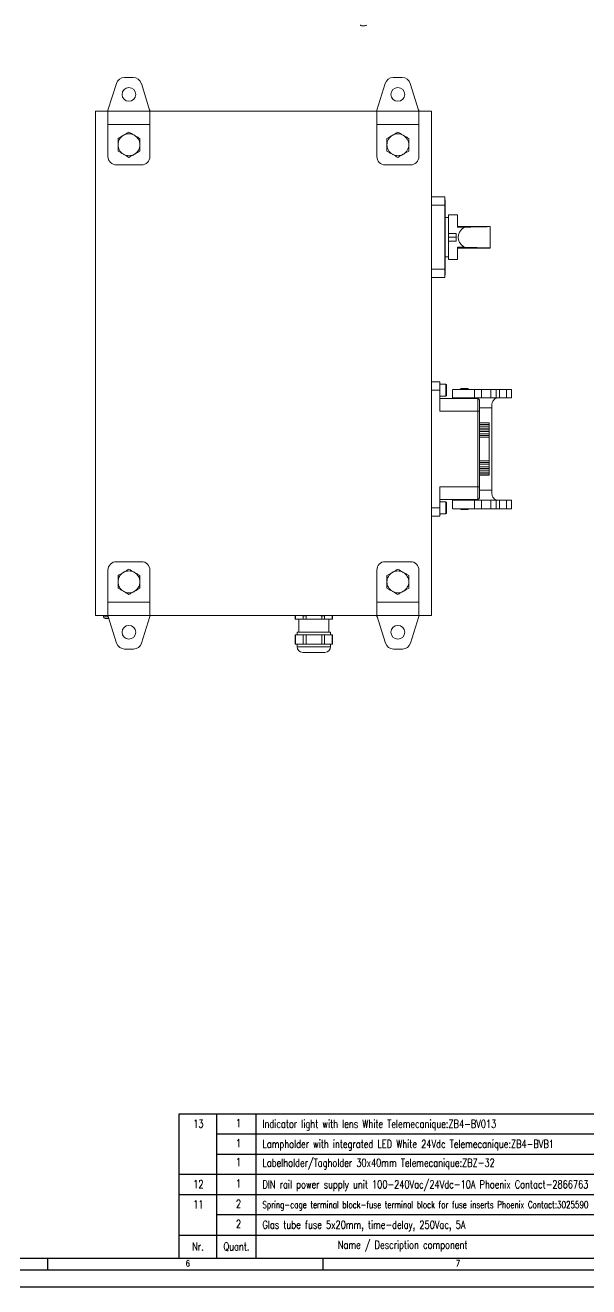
# Model space of a CAD drawing. Extents: x 4137 to 28680, y 2446 to 6814.
# Drawn here: x 6947 to 7283, y 2446 to 3196 of the extents above; entities that cross this region are included whole.
import ezdxf

# ---------------------------------------------------------------- set-up
doc = ezdxf.new("R2010")
doc.units = 0
doc.header["$LTSCALE"] = 0.5
doc.layers.get('0').update_dxf_attribs({"linetype": 'CONTINUOUS'})
doc.layers.add('DIM', color=5, linetype='CONTINUOUS')
doc.styles.get("Standard").update_dxf_attribs({"font": 'simplex.shx'})

msp = doc.modelspace()

# ---------------------------------------------------------------- linework, layer by layer
at = {"color": 7, "linetype": 'Continuous', "lineweight": 15}
for p, q in [((7001.68, 3161.45), (6996.7, 3145.51)), ((7011.77, 3164.96), (7006.46, 3164.96)), ((7021.7, 3144.96), (7016.55, 3161.45)), ((7161.68, 3161.45), (7156.7, 3145.51)), ((7171.77, 3164.96), (7166.46, 3164.96)), ((7181.7, 3144.96), (7176.55, 3161.45)), ((6989.2, 2844.96), (6989.2, 3144.96)), ((6989.2, 3144.96), (6996.7, 3144.96)), ((6996.7, 3145.79), (6996.79, 3145.79)), ((6996.7, 3145.51), (6996.7, 3145.79)), ((6996.7, 3145.51), (6996.7, 3144.96)), ((7021.7, 3144.96), (6996.7, 3144.96)), ((6996.7, 3136.96), (6996.7, 3144.96)), ((7021.44, 3145.79), (7021.7, 3145.79)), ((7021.7, 3144.96), (7021.7, 3145.79)), ((7021.7, 3144.96), (7156.7, 3144.96)), ((7021.7, 3136.96), (7021.7, 3144.96)), ((7156.7, 3145.79), (7156.79, 3145.79)), ((7156.7, 3145.51), (7156.7, 3145.79)), ((7156.7, 3145.51), (7156.7, 3144.96)), ((7181.7, 3144.96), (7156.7, 3144.96)), ((7156.7, 3136.96), (7156.7, 3144.96)), ((7181.44, 3145.79), (7181.7, 3145.79)), ((7181.7, 3144.96), (7181.7, 3145.79)), ((7181.7, 3144.96), (7189.2, 3144.96)), ((7181.7, 3136.96), (7181.7, 3144.96)), ((7189.2, 3144.96), (7189.2, 2844.96)), ((7021.7, 3136.96), (6996.7, 3136.96)), ((6996.7, 3117.96), (6996.7, 3136.96)), ((7021.7, 3117.96), (7021.7, 3136.96)), ((7181.7, 3136.96), (7156.7, 3136.96)), ((7156.7, 3117.96), (7156.7, 3136.96)), ((7181.7, 3117.96), (7181.7, 3136.96)), ((7016.7, 3112.96), (7001.7, 3112.96)), ((7176.7, 3112.96), (7161.7, 3112.96)), ((7197.2, 3093.96), (7189.2, 3093.96)), ((7197.2, 3093.96), (7197.2, 3088.96)), ((7197.3, 3092.26), (7197.2, 3092.26)), ((7197.3, 3088.76), (7197.3, 3092.26)), ((7189.2, 3088.96), (7197.2, 3088.96)), ((7197.2, 3088.96), (7197.2, 3050.96)), ((7197.3, 3088.76), (7197.3, 3051.16)), ((7199.4, 3081.61), (7197.3, 3081.61)), ((7204.6, 3083.26), (7199.4, 3083.26)), ((7199.4, 3083.26), (7199.4, 3072.2)), ((7204.6, 3075.93), (7204.6, 3083.26)), ((7199.4, 3072.2), (7199.4, 3069.96)), ((7199.4, 3072.2), (7203.9, 3072.2)), ((7199.4, 3069.96), (7199.4, 3067.72)), ((7199.4, 3069.96), (7203.9, 3069.96)), ((7203.9, 3072.2), (7203.9, 3069.96)), ((7203.9, 3069.96), (7203.9, 3067.72)), ((7224.2, 3076.43), (7204.6, 3076.43)), ((7204.6, 3075.93), (7208.74, 3075.93)), ((7224.2, 3076.28), (7224.2, 3076.43)), ((7224.2, 3076.28), (7224.2, 3063.64)), ((7203.9, 3067.72), (7199.4, 3067.72)), ((7199.4, 3067.72), (7199.4, 3056.66)), ((7204.6, 3063.99), (7208.74, 3063.99)), ((7204.6, 3056.66), (7204.6, 3063.99)), ((7204.6, 3063.49), (7224.2, 3063.49)), ((7224.2, 3063.64), (7224.2, 3063.49)), ((7197.3, 3058.31), (7199.4, 3058.31)), ((7199.4, 3056.66), (7204.6, 3056.66)), ((7197.2, 3050.96), (7189.2, 3050.96)), ((7197.2, 3050.96), (7197.2, 3045.96)), ((7197.2, 3047.66), (7197.3, 3047.66)), ((7197.3, 3047.66), (7197.3, 3051.16)), ((7189.2, 3045.96), (7197.2, 3045.96)), ((7189.2, 2983.96), (7194.2, 2983.96)), ((7194.2, 2978.96), (7194.2, 2983.96)), ((7197.8, 2982.46), (7194.2, 2982.46)), ((7198.2, 2982.06), (7198.2, 2975.86)), ((7201.8, 2979.47), (7201.8, 2974.46)), ((7206.3, 2979.46), (7206.8, 2979.96)), ((7210.8, 2979.96), (7206.8, 2979.96)), ((7211.3, 2979.46), (7210.79, 2979.97)), ((7214.74, 2974.46), (7214.74, 2979.46)), ((7218.93, 2979.46), (7214.74, 2979.46)), ((7218.93, 2974.46), (7218.93, 2979.46)), ((7224.6, 2979.46), (7218.93, 2979.46)), ((7224.6, 2974.46), (7224.6, 2979.46)), ((7227.6, 2974.46), (7227.6, 2979.46)), ((7229.6, 2974.46), (7229.6, 2979.46)), ((7233.8, 2979.46), (7229.6, 2979.46)), ((7233.8, 2974.46), (7233.8, 2979.46)), ((7236.8, 2974.46), (7236.8, 2979.46)), ((7189.2, 2978.96), (7194.2, 2978.96)), ((7194.2, 2966.46), (7194.2, 2978.96)), ((7194.2, 2975.46), (7197.8, 2975.46)), ((7216.7, 2973.96), (7194.2, 2973.96)), ((7206.3, 2974.46), (7206.3, 2973.96)), ((7211.3, 2973.96), (7211.3, 2974.51)), ((7218.93, 2974.46), (7214.74, 2974.46)), ((7216.7, 2966.46), (7216.7, 2973.96)), ((7224.6, 2974.46), (7218.93, 2974.46)), ((7233.8, 2974.46), (7229.6, 2974.46)), ((7216.7, 2966.46), (7194.2, 2966.46)), ((7216.7, 2921.46), (7216.7, 2966.46)), ((7217.7, 2966.46), (7216.7, 2966.46)), ((7217.7, 2921.46), (7217.7, 2966.46)), ((7225.18, 2970.46), (7225.18, 2968.46)), ((7225.18, 2919.46), (7225.18, 2968.46)), ((7217.7, 2959.46), (7223.59, 2959.46)), ((7223.59, 2958.64), (7223.59, 2959.46)), ((7223.59, 2959.46), (7223.59, 2959.46)), ((7223.59, 2959.46), (7223.59, 2958.49)), ((7223.59, 2956.46), (7223.59, 2957.65)), ((7217.7, 2955.46), (7223.59, 2955.46)), ((7223.59, 2951.96), (7217.7, 2951.96)), ((7223.59, 2950.99), (7217.7, 2950.99)), ((7223.59, 2955.46), (7223.59, 2955.46)), ((7223.59, 2952.96), (7223.59, 2954.46)), ((7223.59, 2951.96), (7223.59, 2951.96)), ((7223.6, 2936.93), (7223.59, 2950.99)), ((7223.6, 2955.53), (7223.6, 2946.96)), ((7223.6, 2945.96), (7223.6, 2945.96)), ((7223.6, 2944.96), (7223.6, 2942.96)), ((7223.6, 2941.96), (7223.6, 2941.96)), ((7217.7, 2936.93), (7223.6, 2936.93)), ((7217.7, 2935.96), (7223.6, 2935.96)), ((7223.6, 2940.96), (7223.6, 2932.39)), ((7223.6, 2935.96), (7223.6, 2935.96)), ((7223.6, 2933.46), (7223.6, 2934.96)), ((7223.6, 2932.46), (7217.7, 2932.46)), ((7217.7, 2928.46), (7223.6, 2928.46)), ((7223.6, 2932.46), (7223.6, 2932.46)), ((7223.6, 2930.27), (7223.6, 2931.46)), ((7223.6, 2929.44), (7223.6, 2928.46)), ((7223.6, 2928.46), (7223.6, 2929.29)), ((7223.6, 2928.46), (7223.6, 2928.46)), ((7194.2, 2921.46), (7216.7, 2921.46)), ((7194.2, 2921.46), (7194.2, 2908.96)), ((7216.7, 2921.46), (7217.7, 2921.46)), ((7216.7, 2913.96), (7216.7, 2921.46)), ((7225.18, 2917.46), (7225.18, 2919.46)), ((7194.2, 2913.96), (7216.7, 2913.96)), ((7194.41, 2913.02), (7194.2, 2913.02)), ((7194.4, 2912.96), (7194.2, 2912.96)), ((7197.8, 2912.46), (7194.2, 2912.46)), ((7194.4, 2912.46), (7194.4, 2912.96)), ((7198.2, 2912.06), (7198.2, 2905.86)), ((7201.8, 2913.47), (7201.8, 2908.46)), ((7206.3, 2913.46), (7206.3, 2913.96)), ((7211.3, 2913.41), (7211.3, 2913.96)), ((7214.74, 2913.46), (7214.74, 2908.46)), ((7214.74, 2913.46), (7218.93, 2913.46)), ((7218.93, 2913.46), (7218.93, 2908.46)), ((7218.93, 2913.46), (7224.6, 2913.46)), ((7224.6, 2913.46), (7224.6, 2908.46)), ((7227.6, 2913.46), (7227.6, 2908.46)), ((7229.6, 2913.46), (7229.6, 2908.46)), ((7229.6, 2913.46), (7233.8, 2913.46)), ((7233.8, 2913.46), (7233.8, 2908.46)), ((7236.8, 2913.46), (7236.8, 2908.46)), ((7189.2, 2908.96), (7194.2, 2908.96)), ((7194.2, 2908.96), (7194.2, 2903.96)), ((7194.2, 2905.46), (7197.8, 2905.46)), ((7194.2, 2904.96), (7194.4, 2904.96)), ((7194.4, 2904.96), (7194.4, 2905.46)), ((7206.3, 2908.46), (7206.8, 2907.96)), ((7210.79, 2907.96), (7211.3, 2908.47)), ((7214.74, 2908.46), (7218.93, 2908.46)), ((7218.93, 2908.46), (7224.6, 2908.46)), ((7229.6, 2908.46), (7233.8, 2908.46)), ((7194.2, 2903.96), (7189.2, 2903.96)), ((7001.7, 2876.96), (7016.7, 2876.96)), ((7161.7, 2876.96), (7176.7, 2876.96)), ((6996.7, 2871.96), (6996.7, 2852.96)), ((7021.7, 2871.96), (7021.7, 2852.96)), ((7156.7, 2871.96), (7156.7, 2852.96)), ((7181.7, 2871.96), (7181.7, 2852.96)), ((6996.7, 2852.96), (7021.7, 2852.96)), ((6996.7, 2852.96), (6996.7, 2844.96)), ((7021.7, 2852.96), (7021.7, 2844.96)), ((7156.7, 2852.96), (7181.7, 2852.96)), ((7156.7, 2852.96), (7156.7, 2844.96)), ((7181.7, 2852.96), (7181.7, 2844.96)), ((6996.7, 2844.96), (6989.2, 2844.96)), ((6993.95, 2844.96), (6993.95, 2844.16)), ((6996.7, 2844.96), (7021.7, 2844.96)), ((6996.7, 2844.96), (7001.85, 2828.47)), ((6996.7, 2844.96), (6996.7, 2844.13)), ((7016.72, 2828.47), (7021.7, 2844.41)), ((7156.7, 2844.96), (7021.7, 2844.96)), ((7021.7, 2844.41), (7021.7, 2844.96)), ((7021.7, 2844.41), (7021.7, 2844.13)), ((7108.78, 2844.96), (7108.17, 2844.8)), ((7108.17, 2844.8), (7108.17, 2842.71)), ((7108.17, 2844.8), (7108.21, 2844.8)), ((7108.21, 2844.8), (7109.07, 2844.96)), ((7108.21, 2842.71), (7108.21, 2844.8)), ((7112.87, 2844.8), (7114.54, 2844.8)), ((7112.87, 2842.71), (7112.87, 2844.8)), ((7114.54, 2844.8), (7116.26, 2844.96)), ((7114.54, 2842.71), (7114.54, 2844.8)), ((7123.86, 2842.71), (7123.86, 2844.8)), ((7123.86, 2844.8), (7125.53, 2844.8)), ((7125.53, 2844.8), (7126.39, 2844.96)), ((7125.53, 2842.71), (7125.53, 2844.8)), ((7130.23, 2844.8), (7129.62, 2844.96)), ((7130.19, 2842.71), (7130.19, 2844.8)), ((7130.19, 2844.8), (7130.23, 2844.8)), ((7130.23, 2842.71), (7130.23, 2844.8)), ((7156.7, 2844.96), (7181.7, 2844.96)), ((7156.7, 2844.96), (7161.85, 2828.47)), ((7156.7, 2844.96), (7156.7, 2844.13)), ((7176.72, 2828.47), (7181.7, 2844.41)), ((7189.2, 2844.96), (7181.7, 2844.96)), ((7181.7, 2844.41), (7181.7, 2844.96)), ((7181.7, 2844.41), (7181.7, 2844.13)), ((6996.96, 2844.13), (6996.7, 2844.13)), ((7021.7, 2844.13), (7021.61, 2844.13)), ((7108.21, 2842.71), (7108.17, 2842.71)), ((7112.87, 2842.71), (7108.21, 2842.71)), ((7110.19, 2842.71), (7110.19, 2835.06)), ((7114.54, 2842.71), (7112.87, 2842.71)), ((7123.86, 2842.71), (7114.54, 2842.71)), ((7125.53, 2842.71), (7123.86, 2842.71)), ((7130.19, 2842.71), (7125.53, 2842.71)), ((7128.21, 2835.06), (7128.21, 2842.71)), ((7130.23, 2842.71), (7130.19, 2842.71)), ((7156.96, 2844.13), (7156.7, 2844.13)), ((7181.7, 2844.13), (7181.61, 2844.13)), ((7108.17, 2833.51), (7108.17, 2827.91)), ((7108.21, 2833.51), (7108.17, 2833.51)), ((7108.21, 2827.91), (7108.21, 2833.51)), ((7110.54, 2833.51), (7108.21, 2833.51)), ((7109.2, 2835.06), (7109.2, 2833.51)), ((7109.2, 2835.06), (7129.2, 2835.06)), ((7112.87, 2833.51), (7110.54, 2833.51)), ((7112.87, 2827.91), (7112.87, 2833.51)), ((7114.54, 2833.51), (7112.87, 2833.51)), ((7114.54, 2827.91), (7114.54, 2833.51)), ((7119.2, 2833.51), (7114.54, 2833.51)), ((7123.86, 2833.51), (7119.2, 2833.51)), ((7123.86, 2827.91), (7123.86, 2833.51)), ((7125.53, 2833.51), (7123.86, 2833.51)), ((7125.53, 2827.91), (7125.53, 2833.51)), ((7127.86, 2833.51), (7125.53, 2833.51)), ((7130.19, 2833.51), (7127.86, 2833.51)), ((7129.2, 2833.51), (7129.2, 2835.06)), ((7130.19, 2827.91), (7130.19, 2833.51)), ((7130.23, 2833.51), (7130.19, 2833.51)), ((7130.23, 2827.91), (7130.23, 2833.51)), ((7006.63, 2824.96), (7011.94, 2824.96)), ((7108.17, 2827.91), (7108.21, 2827.91)), ((7108.21, 2827.91), (7110.54, 2827.91)), ((7109.2, 2827.91), (7109.2, 2826.36)), ((7110.54, 2827.91), (7112.87, 2827.91)), ((7112.6, 2822.96), (7125.8, 2822.96)), ((7112.87, 2827.91), (7114.54, 2827.91)), ((7114.54, 2827.91), (7119.2, 2827.91)), ((7119.2, 2827.91), (7123.86, 2827.91)), ((7123.86, 2827.91), (7125.53, 2827.91)), ((7125.53, 2827.91), (7127.86, 2827.91)), ((7127.86, 2827.91), (7130.19, 2827.91)), ((7129.2, 2826.36), (7129.2, 2827.91)), ((7130.19, 2827.91), (7130.23, 2827.91)), ((7166.63, 2824.96), (7171.94, 2824.96))]:
    msp.add_line(p, q, dxfattribs=at)
at = {"color": 8, "linetype": 'Continuous', "lineweight": 15}
for p, q in [((7197.2, 3088.76), (7197.3, 3088.76)), ((7197.3, 3051.16), (7197.2, 3051.16)), ((7197.8, 2975.46), (7197.8, 2982.46)), ((7225.18, 2968.46), (7217.7, 2968.46)), ((7217.7, 2958.64), (7223.59, 2958.64)), ((7217.7, 2957.65), (7223.59, 2957.65)), ((7217.7, 2956.46), (7223.59, 2956.46)), ((7223.59, 2954.46), (7217.7, 2954.46)), ((7223.59, 2952.96), (7217.7, 2952.96)), ((7217.7, 2934.96), (7223.6, 2934.96)), ((7217.7, 2933.46), (7223.6, 2933.46)), ((7223.6, 2931.46), (7217.7, 2931.46)), ((7223.6, 2930.27), (7217.7, 2930.27)), ((7223.6, 2929.29), (7217.7, 2929.29)), ((7225.18, 2919.46), (7217.7, 2919.46)), ((7197.8, 2905.46), (7197.8, 2912.46)), ((6993.95, 2844.16), (6996.7, 2844.16)), ((7109.2, 2826.36), (7129.2, 2826.36))]:
    msp.add_line(p, q, dxfattribs=at)
at = {"color": 7, "linetype": 'Continuous'}
for p, q in [((6141.69, 2462.6), (7409.29, 2462.6)), ((6134.69, 2455.6), (7786.69, 2455.6)), ((6114.69, 2445.6), (7796.69, 2445.6))]:
    msp.add_line(p, q, dxfattribs=at)
at = {"color": 7, "linetype": 'Continuous', "lineweight": 15, "flags": 128}
for points in [[(7223.59, 2958.64), (7223.59, 2958.59), (7223.59, 2958.52), (7223.59, 2958.42), (7223.59, 2958.3), (7223.59, 2958.15), (7223.59, 2958), (7223.59, 2957.83), (7223.59, 2957.65)], [(7223.59, 2958.49), (7223.59, 2958.35), (7223.59, 2958.13), (7223.59, 2957.83), (7223.6, 2957.46), (7223.6, 2957.03), (7223.6, 2956.56), (7223.6, 2956.06), (7223.6, 2955.53)], [(7223.59, 2955.46), (7223.59, 2955.48), (7223.59, 2955.54), (7223.59, 2955.63), (7223.59, 2955.76), (7223.59, 2955.91), (7223.59, 2956.08), (7223.59, 2956.27), (7223.59, 2956.46)], [(7223.59, 2954.46), (7223.59, 2954.66), (7223.59, 2954.85), (7223.59, 2955.02), (7223.59, 2955.17), (7223.59, 2955.29), (7223.59, 2955.39), (7223.59, 2955.44), (7223.59, 2955.46)], [(7223.59, 2951.96), (7223.59, 2951.98), (7223.59, 2952.04), (7223.59, 2952.13), (7223.59, 2952.26), (7223.59, 2952.41), (7223.59, 2952.58), (7223.59, 2952.77), (7223.59, 2952.96)], [(7223.59, 2950.66), (7223.59, 2951.2), (7223.59, 2951.65), (7223.59, 2951.96), (7223.59, 2952.06), (7223.59, 2951.96), (7223.59, 2951.65), (7223.59, 2951.2), (7223.59, 2950.66), (7223.59, 2950.13), (7223.59, 2949.67), (7223.59, 2949.37), (7223.59, 2949.26), (7223.59, 2949.37), (7223.59, 2949.67), (7223.59, 2950.13), (7223.59, 2950.66)], [(7223.59, 2951.96), (7223.59, 2951.94), (7223.59, 2951.89), (7223.59, 2951.8), (7223.59, 2951.68), (7223.59, 2951.53), (7223.59, 2951.37), (7223.59, 2951.18), (7223.59, 2950.99)], [(7223.59, 2950.66), (7223.59, 2951.2), (7223.59, 2951.65), (7223.59, 2951.96), (7223.59, 2952.06), (7223.6, 2951.96), (7223.6, 2951.65), (7223.6, 2951.2), (7223.6, 2950.66), (7223.6, 2950.13), (7223.6, 2949.67), (7223.6, 2949.37), (7223.6, 2949.26), (7223.6, 2949.37), (7223.6, 2949.67), (7223.6, 2950.13), (7223.59, 2950.66)], [(7223.59, 2943.96), (7223.59, 2944.5), (7223.59, 2944.95), (7223.59, 2945.26), (7223.59, 2945.36), (7223.59, 2945.26), (7223.6, 2944.95), (7223.6, 2944.5), (7223.6, 2943.96), (7223.6, 2943.43), (7223.6, 2942.97), (7223.6, 2942.67), (7223.6, 2942.56), (7223.6, 2942.67), (7223.6, 2942.97), (7223.59, 2943.43), (7223.59, 2943.96)], [(7223.6, 2945.96), (7223.6, 2945.98), (7223.6, 2946.04), (7223.6, 2946.13), (7223.6, 2946.26), (7223.6, 2946.41), (7223.6, 2946.58), (7223.6, 2946.77), (7223.6, 2946.96)], [(7223.6, 2944.96), (7223.6, 2945.16), (7223.6, 2945.35), (7223.6, 2945.52), (7223.6, 2945.67), (7223.6, 2945.79), (7223.6, 2945.89), (7223.6, 2945.94), (7223.6, 2945.96)], [(7223.6, 2943.96), (7223.6, 2944.5), (7223.6, 2944.95), (7223.6, 2945.26), (7223.6, 2945.36), (7223.6, 2945.26), (7223.6, 2944.95), (7223.6, 2944.5), (7223.6, 2943.96), (7223.6, 2943.43), (7223.6, 2942.97), (7223.6, 2942.67), (7223.6, 2942.56), (7223.6, 2942.67), (7223.6, 2942.97), (7223.6, 2943.43), (7223.6, 2943.96)], [(7223.6, 2941.96), (7223.6, 2941.98), (7223.6, 2942.04), (7223.6, 2942.13), (7223.6, 2942.26), (7223.6, 2942.41), (7223.6, 2942.58), (7223.6, 2942.77), (7223.6, 2942.96)], [(7223.6, 2940.96), (7223.6, 2941.16), (7223.6, 2941.35), (7223.6, 2941.52), (7223.6, 2941.67), (7223.6, 2941.79), (7223.6, 2941.89), (7223.6, 2941.94), (7223.6, 2941.96)], [(7223.6, 2937.26), (7223.6, 2937.8), (7223.6, 2938.25), (7223.6, 2938.56), (7223.6, 2938.66), (7223.6, 2938.56), (7223.6, 2938.25), (7223.6, 2937.8), (7223.6, 2937.26), (7223.6, 2936.73), (7223.6, 2936.27), (7223.6, 2935.97), (7223.6, 2935.86), (7223.6, 2935.97), (7223.6, 2936.27), (7223.6, 2936.73), (7223.6, 2937.26)], [(7223.6, 2937.26), (7223.6, 2937.8), (7223.6, 2938.25), (7223.6, 2938.56), (7223.6, 2938.66), (7223.6, 2938.56), (7223.6, 2938.25), (7223.6, 2937.8), (7223.6, 2937.26), (7223.6, 2936.73), (7223.6, 2936.27), (7223.6, 2935.97), (7223.6, 2935.86), (7223.6, 2935.97), (7223.6, 2936.27), (7223.6, 2936.73), (7223.6, 2937.26)], [(7223.6, 2936.93), (7223.6, 2936.74), (7223.6, 2936.56), (7223.6, 2936.39), (7223.6, 2936.24), (7223.6, 2936.12), (7223.6, 2936.04), (7223.6, 2935.98), (7223.6, 2935.96)], [(7223.6, 2934.96), (7223.6, 2935.16), (7223.6, 2935.35), (7223.6, 2935.52), (7223.6, 2935.67), (7223.6, 2935.79), (7223.6, 2935.89), (7223.6, 2935.94), (7223.6, 2935.96)], [(7223.6, 2932.46), (7223.6, 2932.48), (7223.6, 2932.54), (7223.6, 2932.63), (7223.6, 2932.76), (7223.6, 2932.91), (7223.6, 2933.08), (7223.6, 2933.27), (7223.6, 2933.46)], [(7223.6, 2931.46), (7223.6, 2931.66), (7223.6, 2931.85), (7223.6, 2932.02), (7223.6, 2932.17), (7223.6, 2932.29), (7223.6, 2932.39), (7223.6, 2932.44), (7223.6, 2932.46)], [(7223.6, 2932.39), (7223.6, 2931.87), (7223.6, 2931.36), (7223.6, 2930.89), (7223.6, 2930.46), (7223.6, 2930.09), (7223.6, 2929.79), (7223.6, 2929.57), (7223.6, 2929.44)], [(7223.6, 2930.27), (7223.6, 2930.1), (7223.6, 2929.93), (7223.6, 2929.77), (7223.6, 2929.63), (7223.6, 2929.51), (7223.6, 2929.41), (7223.6, 2929.33), (7223.6, 2929.29)]]:
    msp.add_lwpolyline(points, dxfattribs=at)
at = {"color": 7, "linetype": 'Continuous', "lineweight": 15}
for centre in [(7009.2, 3154.96), (7169.2, 3154.96), (7009.2, 2834.96), (7169.2, 2834.96)]:
    msp.add_circle(centre, 4.1, dxfattribs=at)
for centre, radius, start, end in [((7006.46, 3159.96), 5, 90, 162.646), ((7011.77, 3159.96), 5, 17.354, 90), ((7166.46, 3159.96), 5, 90, 162.646), ((7171.77, 3159.96), 5, 17.354, 90), ((7009.2, 3124.96), 6.5, 120, 180), ((7009.2, 3124.96), 6.5, 60, 120), ((7009.2, 3124.96), 6.5, 0, 60), ((7169.2, 3124.96), 6.5, 120, 180), ((7169.2, 3124.96), 6.5, 60, 120), ((7169.2, 3124.96), 6.5, 0, 60), ((7009.2, 3124.96), 6.5, 180, 240), ((7009.2, 3124.96), 6.5, 300, 0), ((7169.2, 3124.96), 6.5, 180, 240), ((7169.2, 3124.96), 6.5, 300, 0), ((7001.7, 3117.96), 5, 180, 270), ((7009.2, 3124.96), 6.5, 240, 300), ((7016.7, 3117.96), 5, 270, 360), ((7161.7, 3117.96), 5, 180, 270), ((7169.2, 3124.96), 6.5, 240, 300), ((7176.7, 3117.96), 5, 270, 360), ((7197.8, 2982.06), 0.4, 0, 90), ((7197.8, 2975.86), 0.4, 270, 0), ((7216.7, 2972.96), 1, 0, 90), ((7197.8, 2912.06), 0.4, 0, 90), ((7216.7, 2914.96), 1, 270, 360), ((7197.8, 2905.86), 0.4, 270, 0), ((7001.7, 2871.96), 5, 90, 180), ((7016.7, 2871.96), 5, 0, 90), ((7161.7, 2871.96), 5, 90, 180), ((7176.7, 2871.96), 5, 0, 90), ((7009.2, 2864.96), 6.5, 120, 180), ((7009.2, 2864.96), 6.5, 60, 120), ((7009.2, 2864.96), 6.5, 0, 60), ((7169.2, 2864.96), 6.5, 120, 180), ((7169.2, 2864.96), 6.5, 60, 120), ((7169.2, 2864.96), 6.5, 0, 60), ((7009.2, 2864.96), 6.5, 180, 240), ((7009.2, 2864.96), 6.5, 300, 0), ((7169.2, 2864.96), 6.5, 180, 240), ((7169.2, 2864.96), 6.5, 300, 0), ((7009.2, 2864.96), 6.5, 240, 300), ((7169.2, 2864.96), 6.5, 240, 300), ((6994.95, 2844.16), 1, 180, 270), ((7006.63, 2829.96), 5, 197.354, 270), ((7011.94, 2829.96), 5, 270, 342.646), ((7112.6, 2826.36), 3.4, 180, 270), ((7125.8, 2826.36), 3.4, 270, 0), ((7166.63, 2829.96), 5, 197.354, 270), ((7171.94, 2829.96), 5, 270, 342.646)]:
    msp.add_arc(centre, radius, start, end, dxfattribs=at)
for centre, major_axis, start_param, end_param in [((7239.95, 3069.96), (34.92, 0), 2.676441, 3.606744), ((7242.81, 2908.87), (439.96, 0), 1.613115, 1.648313), ((7242.81, 3231.06), (439.96, 0), 4.634873, 4.67007)]:
    msp.add_ellipse(centre, major_axis=major_axis, ratio=0.380863, start_param=start_param, end_param=end_param, dxfattribs=at)
for points, knots in [([(7146.74, 3196.19), (7146.85, 3196.12), (7147.23, 3195.89), (7147.99, 3195.67), (7149, 3195.6), (7149.96, 3195.77), (7150.49, 3196.08), (7150.72, 3196.2)], [0, 0, 0, 0, 0.095298, 0.317804, 0.560721, 0.816091, 1, 1, 1, 1]), ([(7005.95, 3130.59), (7005.87, 3130.54), (7004.78, 3129.91), (7003.7, 3129.29), (7002.7, 3128.71)], [0, 0, 0, 0, 0.070213, 1, 1, 1, 1]), ([(7009.2, 3132.47), (7008.67, 3132.16), (7007.61, 3131.55), (7006.51, 3130.91), (7005.95, 3130.59)], [0, 0, 0, 0, 0.495459, 1, 1, 1, 1]), ([(7012.45, 3130.59), (7012.37, 3130.63), (7011.28, 3131.27), (7010.2, 3131.89), (7009.2, 3132.47)], [0, 0, 0, 0, 0.0702153, 1, 1, 1, 1]), ([(7015.7, 3128.71), (7015.17, 3129.02), (7014.11, 3129.63), (7013.01, 3130.27), (7012.45, 3130.59)], [0, 0, 0, 0, 0.495459, 1, 1, 1, 1]), ([(7165.95, 3130.59), (7165.87, 3130.54), (7164.78, 3129.91), (7163.7, 3129.29), (7162.7, 3128.71)], [0, 0, 0, 0, 0.0702133, 1, 1, 1, 1]), ([(7169.2, 3132.47), (7168.67, 3132.16), (7167.61, 3131.55), (7166.51, 3130.91), (7165.95, 3130.59)], [0, 0, 0, 0, 0.4954582, 1, 1, 1, 1]), ([(7172.45, 3130.59), (7172.37, 3130.63), (7171.28, 3131.27), (7170.2, 3131.89), (7169.2, 3132.47)], [0, 0, 0, 0, 0.070217, 1, 1, 1, 1]), ([(7175.7, 3128.71), (7175.17, 3129.02), (7174.11, 3129.63), (7173.01, 3130.27), (7172.45, 3130.59)], [0, 0, 0, 0, 0.49546, 1, 1, 1, 1]), ([(7002.7, 3128.71), (7002.7, 3127.77), (7002.7, 3126.54), (7002.7, 3125.27), (7002.7, 3124.96)], [0, 0, 0, 0, 0.758147, 1, 1, 1, 1]), ([(7002.7, 3124.96), (7002.7, 3123.97), (7002.7, 3122.7), (7002.7, 3121.48), (7002.7, 3121.21)], [0, 0, 0, 0, 0.776286, 1, 1, 1, 1]), ([(7015.7, 3124.96), (7015.7, 3125.27), (7015.7, 3126.54), (7015.7, 3127.77), (7015.7, 3128.71)], [0, 0, 0, 0, 0.241853, 1, 1, 1, 1]), ([(7015.7, 3121.21), (7015.7, 3121.48), (7015.7, 3122.7), (7015.7, 3123.97), (7015.7, 3124.96)], [0, 0, 0, 0, 0.223714, 1, 1, 1, 1]), ([(7162.7, 3128.71), (7162.7, 3127.77), (7162.7, 3126.54), (7162.7, 3125.27), (7162.7, 3124.96)], [0, 0, 0, 0, 0.758147, 1, 1, 1, 1]), ([(7162.7, 3124.96), (7162.7, 3123.97), (7162.7, 3122.7), (7162.7, 3121.48), (7162.7, 3121.21)], [0, 0, 0, 0, 0.776286, 1, 1, 1, 1]), ([(7175.7, 3124.96), (7175.7, 3125.27), (7175.7, 3126.54), (7175.7, 3127.77), (7175.7, 3128.71)], [0, 0, 0, 0, 0.241853, 1, 1, 1, 1]), ([(7175.7, 3121.21), (7175.7, 3121.48), (7175.7, 3122.7), (7175.7, 3123.97), (7175.7, 3124.96)], [0, 0, 0, 0, 0.223714, 1, 1, 1, 1]), ([(7002.7, 3121.21), (7003.23, 3120.9), (7004.29, 3120.29), (7005.39, 3119.65), (7005.95, 3119.33)], [0, 0, 0, 0, 0.49546, 1, 1, 1, 1]), ([(7005.95, 3119.33), (7006.03, 3119.29), (7007.12, 3118.65), (7008.2, 3118.03), (7009.2, 3117.45)], [0, 0, 0, 0, 0.070217, 1, 1, 1, 1]), ([(7009.2, 3117.45), (7009.73, 3117.76), (7010.79, 3118.37), (7011.89, 3119.01), (7012.45, 3119.33)], [0, 0, 0, 0, 0.4954582, 1, 1, 1, 1]), ([(7012.45, 3119.33), (7012.53, 3119.38), (7013.62, 3120.01), (7014.7, 3120.63), (7015.7, 3121.21)], [0, 0, 0, 0, 0.0702133, 1, 1, 1, 1]), ([(7162.7, 3121.21), (7163.23, 3120.9), (7164.29, 3120.29), (7165.39, 3119.65), (7165.95, 3119.33)], [0, 0, 0, 0, 0.495459, 1, 1, 1, 1]), ([(7165.95, 3119.33), (7166.03, 3119.29), (7167.12, 3118.65), (7168.2, 3118.03), (7169.2, 3117.45)], [0, 0, 0, 0, 0.0702153, 1, 1, 1, 1]), ([(7169.2, 3117.45), (7169.73, 3117.76), (7170.79, 3118.37), (7171.89, 3119.01), (7172.45, 3119.33)], [0, 0, 0, 0, 0.495459, 1, 1, 1, 1]), ([(7172.45, 3119.33), (7172.53, 3119.38), (7173.62, 3120.01), (7174.7, 3120.63), (7175.7, 3121.21)], [0, 0, 0, 0, 0.070213, 1, 1, 1, 1]), ([(7214.74, 2979.46), (7214.16, 2979.46), (7213.01, 2979.46), (7210.4, 2979.46), (7207.62, 2979.46), (7204.98, 2979.46), (7202.98, 2979.46), (7201.87, 2979.46), (7201.91, 2979.46), (7201.93, 2979.46)], [0, 0, 0, 0, 0.152016, 0.304032, 0.456047, 0.608063, 0.760079, 0.912094, 1, 1, 1, 1]), ([(7227.6, 2979.46), (7227.55, 2979.46), (7227.46, 2979.46), (7226.77, 2979.46), (7225.78, 2979.46), (7224.99, 2979.46), (7224.6, 2979.46)], [0, 0, 0, 0, 0.249999, 0.499999, 0.749998, 1, 1, 1, 1]), ([(7229.6, 2979.46), (7229.34, 2979.46), (7228.81, 2979.46), (7228.15, 2979.46), (7227.69, 2979.46), (7227.63, 2979.46), (7227.6, 2979.46)], [0, 0, 0, 0, 0.25, 0.500001, 0.750001, 1, 1, 1, 1]), ([(7236.8, 2979.46), (7236.75, 2979.46), (7236.66, 2979.46), (7235.97, 2979.46), (7234.98, 2979.46), (7234.19, 2979.46), (7233.8, 2979.46)], [0, 0, 0, 0, 0.25, 0.5, 0.750001, 1, 1, 1, 1]), ([(7214.74, 2974.46), (7214.16, 2974.46), (7213.01, 2974.46), (7210.4, 2974.46), (7207.62, 2974.46), (7204.98, 2974.46), (7202.98, 2974.46), (7201.87, 2974.46), (7201.91, 2974.46), (7201.93, 2974.46)], [0, 0, 0, 0, 0.152016, 0.304032, 0.456047, 0.608063, 0.760079, 0.912094, 1, 1, 1, 1]), ([(7211.3, 2974.37), (7211.62, 2974.35), (7212.08, 2974.32), (7212.49, 2974.05), (7212.62, 2973.96)], [0, 0, 0, 0, 0.675949, 1, 1, 1, 1]), ([(7217.7, 2972.96), (7217.7, 2972.86), (7217.7, 2972.67), (7217.7, 2971.16), (7217.7, 2969.02), (7217.7, 2967.31), (7217.7, 2966.46)], [0, 0, 0, 0, 0.25, 0.5, 0.75, 1, 1, 1, 1]), ([(7227.6, 2974.46), (7227.55, 2974.46), (7227.46, 2974.46), (7226.77, 2974.46), (7225.78, 2974.46), (7224.99, 2974.46), (7224.6, 2974.46)], [0, 0, 0, 0, 0.249999, 0.499999, 0.749998, 1, 1, 1, 1]), ([(7225.18, 2970.46), (7225.2, 2970.74), (7225.24, 2971.33), (7225.65, 2972.48), (7226.52, 2973.58), (7227.81, 2974.33), (7228.72, 2974.42), (7229.18, 2974.46)], [0, 0, 0, 0, 0.106086, 0.223203, 0.499716, 0.749714, 1, 1, 1, 1]), ([(7229.6, 2974.46), (7229.34, 2974.46), (7228.81, 2974.46), (7228.15, 2974.46), (7227.69, 2974.46), (7227.63, 2974.46), (7227.6, 2974.46)], [0, 0, 0, 0, 0.25, 0.500001, 0.750001, 1, 1, 1, 1]), ([(7236.8, 2974.46), (7236.75, 2974.46), (7236.66, 2974.46), (7235.97, 2974.46), (7234.98, 2974.46), (7234.19, 2974.46), (7233.8, 2974.46)], [0, 0, 0, 0, 0.25, 0.5, 0.750001, 1, 1, 1, 1]), ([(7217.7, 2914.96), (7217.7, 2915.06), (7217.7, 2915.25), (7217.7, 2916.76), (7217.7, 2918.9), (7217.7, 2920.61), (7217.7, 2921.46)], [0, 0, 0, 0, 0.25, 0.4999998, 0.7499998, 1, 1, 1, 1]), ([(7194.4, 2912.35), (7194.4, 2912.38), (7194.4, 2912.45), (7194.4, 2912.6), (7194.4, 2912.76), (7194.4, 2912.9), (7194.4, 2913), (7194.4, 2913.01), (7194.4, 2913.02)], [0, 0, 0, 0, 0.115856, 0.292683, 0.46951, 0.646339, 0.82317, 1, 1, 1, 1]), ([(7201.93, 2913.46), (7201.91, 2913.46), (7201.87, 2913.46), (7202.98, 2913.46), (7204.98, 2913.46), (7207.62, 2913.46), (7210.4, 2913.46), (7213.01, 2913.46), (7214.16, 2913.46), (7214.74, 2913.46)], [0, 0, 0, 0, 0.087906, 0.239921, 0.391937, 0.543953, 0.695968, 0.847984, 1, 1, 1, 1]), ([(7212.6, 2913.96), (7212.44, 2913.86), (7211.88, 2913.5), (7211.24, 2913.48), (7210.78, 2913.46)], [0, 0, 0, 0, 0.275636, 1, 1, 1, 1]), ([(7224.6, 2913.46), (7224.99, 2913.46), (7225.78, 2913.46), (7226.77, 2913.46), (7227.46, 2913.46), (7227.55, 2913.46), (7227.6, 2913.46)], [0, 0, 0, 0, 0.250002, 0.500001, 0.750001, 1, 1, 1, 1]), ([(7229.18, 2913.46), (7228.69, 2913.51), (7227.78, 2913.6), (7226.5, 2914.37), (7225.65, 2915.44), (7225.24, 2916.59), (7225.2, 2917.18), (7225.18, 2917.46)], [0, 0, 0, 0, 0.267419, 0.500223, 0.77668, 0.893832, 1, 1, 1, 1]), ([(7227.6, 2913.46), (7227.63, 2913.46), (7227.69, 2913.46), (7228.15, 2913.46), (7228.81, 2913.46), (7229.34, 2913.46), (7229.6, 2913.46)], [0, 0, 0, 0, 0.249999, 0.499999, 0.75, 1, 1, 1, 1]), ([(7233.8, 2913.46), (7234.19, 2913.46), (7234.98, 2913.46), (7235.97, 2913.46), (7236.66, 2913.46), (7236.75, 2913.46), (7236.8, 2913.46)], [0, 0, 0, 0, 0.249999, 0.5, 0.75, 1, 1, 1, 1]), ([(7201.93, 2908.46), (7201.91, 2908.46), (7201.87, 2908.46), (7202.98, 2908.46), (7204.98, 2908.46), (7207.62, 2908.46), (7210.4, 2908.46), (7213.01, 2908.46), (7214.16, 2908.46), (7214.74, 2908.46)], [0, 0, 0, 0, 0.087906, 0.239921, 0.391937, 0.543953, 0.695968, 0.847984, 1, 1, 1, 1]), ([(7206.8, 2907.96), (7206.83, 2907.96), (7206.89, 2907.96), (7207.35, 2907.96), (7208.01, 2907.96), (7208.8, 2907.96), (7209.59, 2907.96), (7210.25, 2907.96), (7210.71, 2907.96), (7210.77, 2907.96), (7210.8, 2907.96)], [0, 0, 0, 0, 0.125, 0.25, 0.374999, 0.5, 0.625, 0.75, 0.875, 1, 1, 1, 1]), ([(7224.6, 2908.46), (7224.99, 2908.46), (7225.78, 2908.46), (7226.77, 2908.46), (7227.46, 2908.46), (7227.55, 2908.46), (7227.6, 2908.46)], [0, 0, 0, 0, 0.250002, 0.500001, 0.750001, 1, 1, 1, 1]), ([(7227.6, 2908.46), (7227.63, 2908.46), (7227.69, 2908.46), (7228.15, 2908.46), (7228.81, 2908.46), (7229.34, 2908.46), (7229.6, 2908.46)], [0, 0, 0, 0, 0.249999, 0.499999, 0.75, 1, 1, 1, 1]), ([(7233.8, 2908.46), (7234.19, 2908.46), (7234.98, 2908.46), (7235.97, 2908.46), (7236.66, 2908.46), (7236.75, 2908.46), (7236.8, 2908.46)], [0, 0, 0, 0, 0.249999, 0.5, 0.75, 1, 1, 1, 1]), ([(7005.95, 2870.59), (7005.87, 2870.54), (7004.78, 2869.91), (7003.7, 2869.29), (7002.7, 2868.71)], [0, 0, 0, 0, 0.070215, 1, 1, 1, 1]), ([(7002.7, 2868.71), (7002.7, 2867.77), (7002.7, 2866.54), (7002.7, 2865.27), (7002.7, 2864.96)], [0, 0, 0, 0, 0.758149, 1, 1, 1, 1]), ([(7009.2, 2872.47), (7008.67, 2872.16), (7007.61, 2871.55), (7006.51, 2870.91), (7005.95, 2870.59)], [0, 0, 0, 0, 0.495459, 1, 1, 1, 1]), ([(7012.45, 2870.59), (7012.37, 2870.63), (7011.28, 2871.27), (7010.2, 2871.89), (7009.2, 2872.47)], [0, 0, 0, 0, 0.070214, 1, 1, 1, 1]), ([(7015.7, 2868.71), (7015.17, 2869.02), (7014.11, 2869.63), (7013.01, 2870.27), (7012.45, 2870.59)], [0, 0, 0, 0, 0.495457, 1, 1, 1, 1]), ([(7015.7, 2864.96), (7015.7, 2865.27), (7015.7, 2866.54), (7015.7, 2867.77), (7015.7, 2868.71)], [0, 0, 0, 0, 0.241851, 1, 1, 1, 1]), ([(7165.95, 2870.59), (7165.87, 2870.54), (7164.78, 2869.91), (7163.7, 2869.29), (7162.7, 2868.71)], [0, 0, 0, 0, 0.070215, 1, 1, 1, 1]), ([(7162.7, 2868.71), (7162.7, 2867.77), (7162.7, 2866.54), (7162.7, 2865.27), (7162.7, 2864.96)], [0, 0, 0, 0, 0.758149, 1, 1, 1, 1]), ([(7169.2, 2872.47), (7168.67, 2872.16), (7167.61, 2871.55), (7166.51, 2870.91), (7165.95, 2870.59)], [0, 0, 0, 0, 0.4954579, 1, 1, 1, 1]), ([(7172.45, 2870.59), (7172.37, 2870.63), (7171.28, 2871.27), (7170.2, 2871.89), (7169.2, 2872.47)], [0, 0, 0, 0, 0.070215, 1, 1, 1, 1]), ([(7175.7, 2868.71), (7175.17, 2869.02), (7174.11, 2869.63), (7173.01, 2870.27), (7172.45, 2870.59)], [0, 0, 0, 0, 0.495458, 1, 1, 1, 1]), ([(7175.7, 2864.96), (7175.7, 2865.27), (7175.7, 2866.54), (7175.7, 2867.77), (7175.7, 2868.71)], [0, 0, 0, 0, 0.241851, 1, 1, 1, 1]), ([(7002.7, 2864.96), (7002.7, 2863.97), (7002.7, 2862.7), (7002.7, 2861.48), (7002.7, 2861.21)], [0, 0, 0, 0, 0.776287, 1, 1, 1, 1]), ([(7002.7, 2861.21), (7003.23, 2860.9), (7004.29, 2860.29), (7005.39, 2859.65), (7005.95, 2859.33)], [0, 0, 0, 0, 0.495458, 1, 1, 1, 1]), ([(7012.45, 2859.33), (7012.53, 2859.38), (7013.62, 2860.01), (7014.7, 2860.63), (7015.7, 2861.21)], [0, 0, 0, 0, 0.070215, 1, 1, 1, 1]), ([(7015.7, 2861.21), (7015.7, 2861.48), (7015.7, 2862.7), (7015.7, 2863.97), (7015.7, 2864.96)], [0, 0, 0, 0, 0.223713, 1, 1, 1, 1]), ([(7162.7, 2864.96), (7162.7, 2863.97), (7162.7, 2862.7), (7162.7, 2861.48), (7162.7, 2861.21)], [0, 0, 0, 0, 0.776287, 1, 1, 1, 1]), ([(7162.7, 2861.21), (7163.23, 2860.9), (7164.29, 2860.29), (7165.39, 2859.65), (7165.95, 2859.33)], [0, 0, 0, 0, 0.495457, 1, 1, 1, 1]), ([(7172.45, 2859.33), (7172.53, 2859.38), (7173.62, 2860.01), (7174.7, 2860.63), (7175.7, 2861.21)], [0, 0, 0, 0, 0.0702152, 1, 1, 1, 1]), ([(7175.7, 2861.21), (7175.7, 2861.48), (7175.7, 2862.7), (7175.7, 2863.97), (7175.7, 2864.96)], [0, 0, 0, 0, 0.223713, 1, 1, 1, 1]), ([(7005.95, 2859.33), (7006.03, 2859.29), (7007.12, 2858.65), (7008.2, 2858.03), (7009.2, 2857.45)], [0, 0, 0, 0, 0.070215, 1, 1, 1, 1]), ([(7009.2, 2857.45), (7009.73, 2857.76), (7010.79, 2858.37), (7011.89, 2859.01), (7012.45, 2859.33)], [0, 0, 0, 0, 0.495458, 1, 1, 1, 1]), ([(7165.95, 2859.33), (7166.03, 2859.29), (7167.12, 2858.65), (7168.2, 2858.03), (7169.2, 2857.45)], [0, 0, 0, 0, 0.070213, 1, 1, 1, 1]), ([(7169.2, 2857.45), (7169.73, 2857.76), (7170.79, 2858.37), (7171.89, 2859.01), (7172.45, 2859.33)], [0, 0, 0, 0, 0.495459, 1, 1, 1, 1]), ([(7112.01, 2844.96), (7112.26, 2844.92), (7112.54, 2844.87), (7112.83, 2844.81), (7112.87, 2844.8)], [0, 0, 0, 0, 0.855511, 1, 1, 1, 1]), ([(7122.14, 2844.96), (7122.55, 2844.93), (7123.13, 2844.88), (7123.7, 2844.82), (7123.86, 2844.8)], [0, 0, 0, 0, 0.718569, 1, 1, 1, 1]), ([(7129.33, 2844.96), (7129.54, 2844.93), (7129.82, 2844.88), (7130.11, 2844.82), (7130.19, 2844.8)], [0, 0, 0, 0, 0.71857, 1, 1, 1, 1]), ([(6994.95, 2843.16), (6995.03, 2843.16), (6995.14, 2843.16), (6995.87, 2843.16), (6996.51, 2843.16), (6997.05, 2843.16), (6997.26, 2843.16)], [0, 0, 0, 0, 0.405881, 0.624373, 0.847503, 1, 1, 1, 1])]:
    msp.add_open_spline(points, degree=3, knots=knots, dxfattribs=at)
at = {"layer": 'DIM'}
for p, q in [((7409.29, 2548.37), (7038.89, 2548.37)), ((7038.89, 2548.37), (7038.89, 2462.6)), ((7061.42, 2462.6), (7061.42, 2548.37)), ((7084.89, 2462.6), (7084.89, 2548.37)), ((7409.29, 2536.37), (7061.42, 2536.37)), ((7409.29, 2524.37), (7061.42, 2524.37)), ((7409.29, 2524.37), (7061.42, 2524.37)), ((7409.29, 2512.37), (7038.89, 2512.37)), ((7409.29, 2500.37), (7038.89, 2500.37)), ((7409.29, 2488.37), (7061.42, 2488.37)), ((7038.89, 2476.37), (7409.29, 2476.37))]:
    msp.add_line(p, q, dxfattribs=at)
at = {"layer": 'DIM', "color": 7, "linetype": 'Continuous'}
for p, q in [((6960.69, 2462.6), (6960.69, 2455.6)), ((7124.49, 2462.6), (7124.49, 2455.6))]:
    msp.add_line(p, q, dxfattribs=at)

# ---------------------------------------------------------------- texts
at = {"layer": 'DIM', "width": 0.75}
for s, height, p in [('13', 4.762, (7047.42, 2540.24)), ('1', 4.76, (7072.84, 2540.57)), ('Indicator light with lens White Telemecanique:ZB4-BV013', 4.7625, (7088.62, 2540.15)), ('1', 4.76, (7072.84, 2528.58)), ('Lampholder with integrated LED White 24Vdc Telemecanique:ZB4-BVB1', 4.7625, (7088.62, 2528.17)), ('1', 4.76, (7072.84, 2517.44)), ('Labelholder/Tagholder 30x40mm Telemecanique:ZBZ-32', 4.7625, (7088.62, 2517.02)), ('12', 4.762, (7047.42, 2504.25)), ('1', 4.76, (7072.84, 2504.57)), ('DIN rail power supply unit 100-240Vac/24Vdc-10A Phoenix Contact-2866763', 4.7625, (7088.62, 2504.15)), ('11', 4.762, (7047.42, 2492.25)), ('2', 4.76, (7072.84, 2492.57)), ('Spring-cage terminal block-fuse terminal block for fuse inserts Phoenix Contact:3025590', 4.1481, (7088.59, 2492.3)), ('2', 4.76, (7072.84, 2480.57)), ('Glas tube fuse 5x20mm, time-delay, 250Vac, 5A', 4.7625, (7088.62, 2480.15)), ('Nr.', 4.762, (7046.85, 2467.19)), ('Quant.', 4.762, (7065.44, 2467.19)), ('Name / Description component', 4.7625, (7133.48, 2468.23))]:
    msp.add_text(s, height=height, dxfattribs=at).set_placement(p)
at = {"layer": 'DIM', "color": 7, "width": 0.75}
for s, p in [('6', (7042.93, 2457.67)), ('7', (7203.65, 2457.67))]:
    msp.add_text(s, height=3.7, dxfattribs=at).set_placement(p)

doc.saveas('drawing.dxf')
